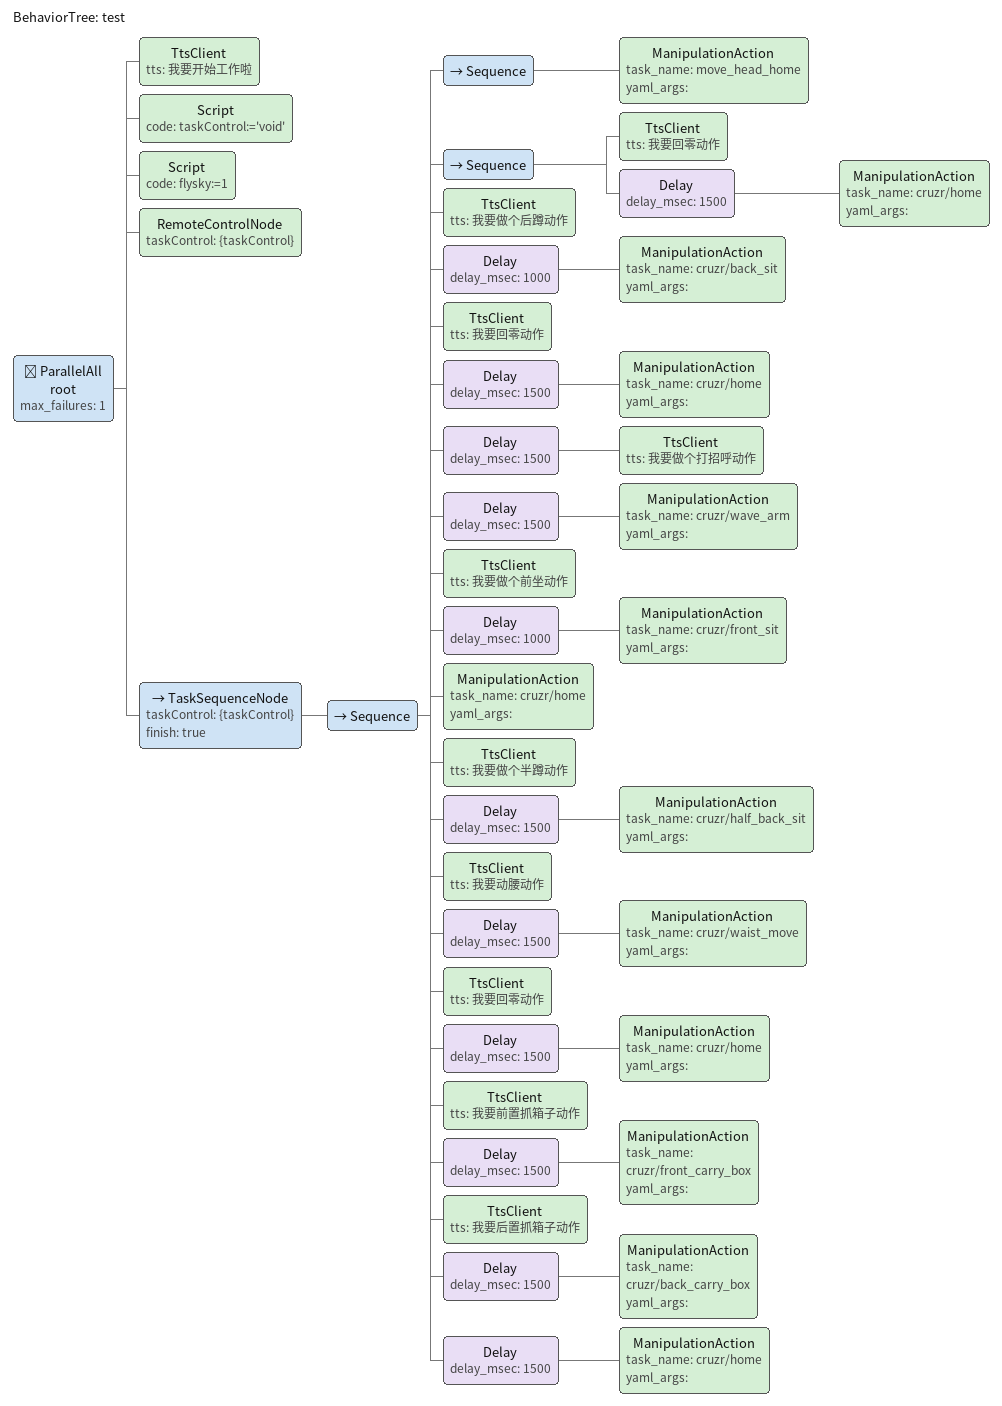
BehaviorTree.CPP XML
<?xml version="1.0" encoding="UTF-8"?>
<root BTCPP_format="4"
      main_tree_to_execute="test">
  <BehaviorTree ID="test">
    <ParallelAll name="root"
                 max_failures="1">
            <TtsClient tts="我要开始工作啦" />
            <Script code=" taskControl:=&apos;void&apos;" />
            <Script code=" flysky:=1" />
            <RemoteControlNode taskControl="{taskControl}" />
            <TaskSequenceNode taskControl="{taskControl}" finish="true">

            <Sequence>
                <Sequence>
                    <ManipulationAction task_name="move_head_home" yaml_args="" />
                </Sequence>
                <Sequence>
                    <TtsClient tts="我要回零动作"/>
                    <Delay delay_msec="1500">
                        <ManipulationAction task_name="cruzr/home" yaml_args="" />
                    </Delay>
                </Sequence>
                <TtsClient tts="我要做个后蹲动作"/>
                <Delay delay_msec="1000">
                        <ManipulationAction task_name="cruzr/back_sit" yaml_args="" />
                </Delay>
                <TtsClient tts="我要回零动作"/>
                <Delay delay_msec="1500">
                        <ManipulationAction task_name="cruzr/home" yaml_args="" />
                </Delay>
                <Delay delay_msec="1500">
                    <TtsClient tts="我要做个打招呼动作"/>
                </Delay>
                <Delay delay_msec="1500">
                    <ManipulationAction task_name="cruzr/wave_arm" yaml_args="" />
                </Delay>
                <TtsClient tts="我要做个前坐动作"/>
                <Delay delay_msec="1000">
                        <ManipulationAction task_name="cruzr/front_sit" yaml_args="" />
                </Delay>
                <ManipulationAction task_name="cruzr/home" yaml_args="" />
                <TtsClient tts="我要做个半蹲动作"/>
                <Delay delay_msec="1500">
                        <ManipulationAction task_name="cruzr/half_back_sit" yaml_args="" />
                </Delay>
                <TtsClient tts="我要动腰动作"/>
                <Delay delay_msec="1500">
                        <ManipulationAction task_name="cruzr/waist_move" yaml_args="" />
                </Delay>
                <TtsClient tts="我要回零动作"/>
                <Delay delay_msec="1500">
                        <ManipulationAction task_name="cruzr/home" yaml_args="" />
                </Delay>
                <TtsClient tts="我要前置抓箱子动作"/>
                <Delay delay_msec="1500">
                        <ManipulationAction task_name="cruzr/front_carry_box" yaml_args="" />
                </Delay>
                <TtsClient tts="我要后置抓箱子动作"/>
                <Delay delay_msec="1500">
                        <ManipulationAction task_name="cruzr/back_carry_box" yaml_args="" />
                </Delay>
                <Delay delay_msec="1500">
                    <ManipulationAction task_name="cruzr/home" yaml_args="" />
                </Delay>

            </Sequence>
                </TaskSequenceNode>
        </ParallelAll>
    </BehaviorTree>
</root>
